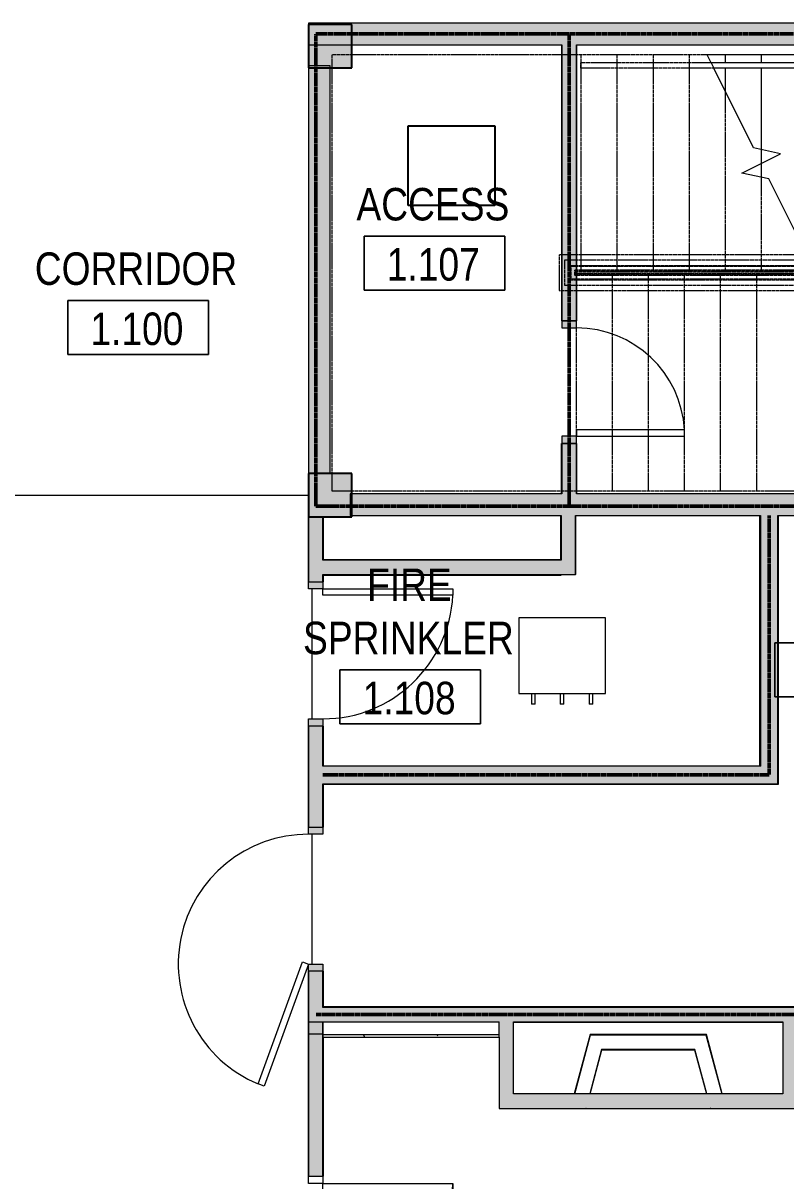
# Model space of a CAD drawing. Header units: inches. Extents: x -3640 to -1418, y -3630 to 137.
# Drawn here: x -3128.5 to -2917.1, y -1350.7 to -1029.8 of the extents above; entities that cross this region are included whole.
import ezdxf

# ---------------------------------------------------------------- set-up
doc = ezdxf.new("R2010")
doc.units = ezdxf.units.IN
doc.header["$MEASUREMENT"] = 0
doc.linetypes.add('1 HOUR', pattern=[0.3125, 0.1875, -0.0625, 0, -0.0625])
doc.linetypes.add('Overhead 1_16_', pattern=[0.101562, 0.0625, -0.039062])
for name, color, linetype, lineweight in [('A-AREA-IDEN', 2, 'Continuous', 9), ('A-DOOR', 31, 'Continuous', 13), ('A-DOOR-FRAM', 31, 'Continuous', 13), ('A-FLOR', 192, 'Continuous', 13), ('A-FLOR-HRAL', 11, 'Continuous', 13), ('A-FLOR-HRAL-MBND', 5, 'Continuous', 13), ('A-GENM', 13, 'Continuous', 9), ('A-WALL', 113, 'Continuous', 13), ('A-WALL-PATT', 111, 'Continuous', 13), ('I-WALL', 2, 'Continuous', 13), ('M-EQPM', 50, 'Continuous', 9), ('S-COLS', 52, 'Continuous', 13), ('S-STRS', 31, 'Continuous', 13), ('S-STRS-MBND', 31, 'Continuous', 13)]:
    doc.layers.add(name, color=color, linetype=linetype, lineweight=lineweight)
doc.styles.add('Arial Narrow', font='ARIALN.TTF', dxfattribs={"height": 9})

# ---------------------------------------------------------------- blocks, each defined once
blk = doc.blocks.new('15830016-STRUCT_MARTINEZ-MOORE_CENTRAL_v2018_rvt-1-DIMENSION PLAN - LEVEL 1 _567_ - 2__ - CAD')
at = {"layer": 'S-COLS', "lineweight": 5}
for points in [[(-3037.4, -1042.14), (-3037.4, -1030.14), (-3049.4, -1030.14), (-3049.4, -1042.14)], [(-3037.4, -1166.64), (-3037.4, -1154.64), (-3049.4, -1154.64), (-3049.4, -1166.64)]]:
    blk.add_hatch(color=50, dxfattribs=at).paths.add_polyline_path(points, flags=0)
at = {"layer": 'A-FLOR', "color": 253, "lineweight": 25}
for p, q in [((-3021.79, -1080.28), (-3021.79, -1058.28)), ((-3021.79, -1058.28), (-2997.79, -1058.28)), ((-2997.79, -1058.28), (-2997.79, -1080.28)), ((-2997.79, -1080.28), (-3021.79, -1080.28))]:
    blk.add_line(p, q, dxfattribs=at)
at = {"layer": 'S-COLS', "color": 253, "lineweight": 25}
for p, q in [((-3037.4, -1030.14), (-3049.4, -1030.14)), ((-3049.4, -1030.14), (-3049.4, -1042.14)), ((-3037.4, -1042.14), (-3037.4, -1030.14)), ((-3049.4, -1042.14), (-3037.4, -1042.14)), ((-3037.4, -1154.64), (-3049.4, -1154.64)), ((-3049.4, -1154.64), (-3049.4, -1166.64)), ((-3037.4, -1166.64), (-3037.4, -1154.64)), ((-3049.4, -1166.64), (-3037.4, -1166.64))]:
    blk.add_line(p, q, dxfattribs=at)
blk = doc.blocks.new('FCU_Concealed_Cooling - BSALS - FCU_Concealed_Cooling - BSALS-2573591-DIMENSION PLAN - LEVEL 1 _567_ - 2__ - CAD')
at = {"layer": 'M-EQPM', "color": 250}
for p, q in [((24, 21), (0, 21)), ((0, 21), (0, 0)), ((24, 0), (24, 21)), ((0, 0), (24, 0)), ((3.5, 0), (3.5, -3)), ((4, -3), (3.5, -3)), ((4.5, -3), (4, -3)), ((4.5, -3), (4.5, 0)), ((11.5, 0), (11.5, -3)), ((12, -3), (11.5, -3)), ((12.5, -3), (12, -3)), ((12.5, -3), (12.5, 0)), ((19.5, 0), (19.5, -3)), ((20, -3), (19.5, -3)), ((20.5, -3), (20, -3)), ((20.5, -3), (20.5, 0))]:
    blk.add_line(p, q, dxfattribs=at)
blk = doc.blocks.new('15830016-MECH_BSALS_CENTRAL_v2018_rvt-1-DIMENSION PLAN - LEVEL 1 _567_ - 2__ - CAD')
at = {"color": 250, "lineweight": 9}
blk.add_blockref('FCU_Concealed_Cooling - BSALS - FCU_Concealed_Cooling - BSALS-2573591-DIMENSION PLAN - LEVEL 1 _567_ - 2__ - CAD', (-2991.12, -1215.61), dxfattribs=at)
blk = doc.blocks.new('Basic Wall _ Generic - 4_ - ___-3572119-DIMENSION PLAN - LEVEL 1 _567_ - 2__ - CAD')
at = {"layer": 'A-WALL', "lineweight": 20}
for p, q in [((-2979.27, -1035.77), (-2979.27, -1112.27)), ((-2979.15, -1112.27), (-2979.27, -1112.27)), ((-2979.27, -1146.27), (-2979.15, -1146.27)), ((-2979.27, -1160.27), (-2979.27, -1146.27))]:
    blk.add_line(p, q, dxfattribs=at)
blk = doc.blocks.new('Basic Wall _ Generic - 4_ - ___-3571710-DIMENSION PLAN - LEVEL 1 _567_ - 2__ - CAD')
at = {"layer": 'A-WALL', "lineweight": 20}
for p, q in [((-2975.02, -1112.27), (-2975.02, -1035.77)), ((-2975.02, -1112.27), (-2975.15, -1112.27)), ((-2975.15, -1146.27), (-2975.02, -1146.27)), ((-2975.02, -1160.27), (-2975.02, -1146.27))]:
    blk.add_line(p, q, dxfattribs=at)
blk = doc.blocks.new('Basic Wall _ Generic - 4_ - ___-3572120-DIMENSION PLAN - LEVEL 1 _567_ - 2__ - CAD')
at = {"layer": 'A-WALL', "lineweight": 20}
blk.add_line((-2979.52, -1166.27), (-2979.52, -1178.64), dxfattribs=at)
blk = doc.blocks.new('Basic Wall _ Generic - 4_ - ___-3571712-DIMENSION PLAN - LEVEL 1 _567_ - 2__ - CAD')
at = {"layer": 'A-WALL', "lineweight": 20}
for q in [(-2975.27, -1166.27), (-2975.4, -1182.64)]:
    blk.add_line((-2975.27, -1182.64), q, dxfattribs=at)
blk = doc.blocks.new('Basic Wall _ Generic - 4_ - ___-3572121-DIMENSION PLAN - LEVEL 1 _567_ - 2__ - CAD')
at = {"layer": 'A-WALL', "lineweight": 20}
for p, q in [((-3049.52, -1166.64), (-3049.4, -1166.64)), ((-3049.52, -1166.64), (-3049.52, -1184.64)), ((-3049.4, -1184.64), (-3049.52, -1184.64)), ((-3049.52, -1224.64), (-3049.4, -1224.64)), ((-3049.52, -1224.64), (-3049.52, -1252.64)), ((-3049.4, -1252.64), (-3049.52, -1252.64)), ((-3049.52, -1292.64), (-3049.4, -1292.64)), ((-3049.52, -1292.64), (-3049.52, -1310.02)), ((-3049.4, -1310.02), (-3049.52, -1310.02))]:
    blk.add_line(p, q, dxfattribs=at)
blk = doc.blocks.new('Basic Wall _ Generic - 4_ - ___-3571714-DIMENSION PLAN - LEVEL 1 _567_ - 2__ - CAD')
at = {"layer": 'A-WALL', "lineweight": 20}
for p, q in [((-3045.27, -1178.64), (-3045.27, -1166.64)), ((-3045.27, -1184.64), (-3045.27, -1182.64)), ((-3045.27, -1184.64), (-3045.4, -1184.64)), ((-3045.4, -1224.64), (-3045.27, -1224.64)), ((-3045.27, -1235.77), (-3045.27, -1224.64)), ((-3045.27, -1252.64), (-3045.27, -1240.64)), ((-3045.27, -1252.64), (-3045.4, -1252.64)), ((-3045.4, -1292.64), (-3045.27, -1292.64)), ((-3045.27, -1302.64), (-3045.27, -1292.64))]:
    blk.add_line(p, q, dxfattribs=at)
blk = doc.blocks.new('Basic Wall _ Generic - 4_ - ___-3572122-DIMENSION PLAN - LEVEL 1 _567_ - 2__ - CAD')
at = {"layer": 'A-WALL', "lineweight": 20}
for p in [(-3045.4, -1182.77), (-2979.4, -1182.64)]:
    blk.add_line(p, (-2979.4, -1182.77), dxfattribs=at)
blk = doc.blocks.new('Basic Wall _ Generic - 4_ - ___-3571716-DIMENSION PLAN - LEVEL 1 _567_ - 2__ - CAD')
at = {"layer": 'A-WALL', "lineweight": 20}
blk.add_line((-2979.4, -1178.52), (-3045.4, -1178.52), dxfattribs=at)
blk = doc.blocks.new('Basic Wall _ Generic - 4_ - ___-3572123-DIMENSION PLAN - LEVEL 1 _567_ - 2__ - CAD')
at = {"layer": 'A-WALL', "lineweight": 20}
for p, q in [((-2992.54, -1306.77), (-2917.9, -1306.77)), ((-2865.71, -1306.77), (-2865.4, -1306.77))]:
    blk.add_line(p, q, dxfattribs=at)
blk = doc.blocks.new('Basic Wall _ Generic - 4_ - ___-3571718-DIMENSION PLAN - LEVEL 1 _567_ - 2__ - CAD')
at = {"layer": 'A-WALL', "lineweight": 20}
blk.add_line((-2865.4, -1302.52), (-3045.4, -1302.52), dxfattribs=at)
blk = doc.blocks.new('Railing - Railing-473252-DIMENSION PLAN - LEVEL 1 _567_ - 2__ - CAD')
at = {"layer": 'A-FLOR-HRAL', "lineweight": 9}
for p, q in [((-2908.9, -1099.64), (-2905.15, -1099.64)), ((-2908.9, -1099.64), (-2905.15, -1099.64)), ((-2905.15, -1099.64), (-2905.15, -1100.64)), ((-2905.15, -1099.64), (-2905.15, -1100.64))]:
    blk.add_line(p, q, dxfattribs=at)
at = {"layer": 'A-FLOR-HRAL-MBND', "linetype": 'Overhead 1_16_', "lineweight": 9}
for p, q in [((-2976.65, -1097.27), (-2976.65, -1100.64)), ((-2973.9, -1097.27), (-2976.65, -1097.27)), ((-2976.65, -1097.27), (-2976.65, -1100.64)), ((-2973.9, -1097.27), (-2976.65, -1097.27)), ((-2976.65, -1097.27), (-2976.65, -1100.64)), ((-2973.9, -1097.27), (-2976.65, -1097.27)), ((-2976.65, -1097.27), (-2976.65, -1100.64)), ((-2973.9, -1097.27), (-2976.65, -1097.27)), ((-2976.65, -1097.27), (-2976.65, -1100.64)), ((-2973.9, -1097.27), (-2976.65, -1097.27)), ((-2976.65, -1097.27), (-2976.65, -1100.64)), ((-2973.9, -1097.27), (-2976.65, -1097.27)), ((-2976.65, -1097.27), (-2976.65, -1100.64)), ((-2973.9, -1097.27), (-2976.65, -1097.27)), ((-2909.64, -1097.27), (-2973.9, -1097.27)), ((-2909.64, -1097.27), (-2973.9, -1097.27)), ((-2909.64, -1097.27), (-2973.9, -1097.27)), ((-2909.64, -1097.27), (-2973.9, -1097.27)), ((-2909.64, -1097.27), (-2973.9, -1097.27)), ((-2909.64, -1097.27), (-2973.9, -1097.27)), ((-2909.64, -1097.27), (-2973.9, -1097.27)), ((-2976.65, -1100.64), (-2905.15, -1100.64)), ((-2976.65, -1100.64), (-2905.15, -1100.64)), ((-2976.65, -1100.64), (-2905.15, -1100.64)), ((-2976.65, -1100.64), (-2905.15, -1100.64)), ((-2976.65, -1100.64), (-2905.15, -1100.64)), ((-2976.65, -1100.64), (-2905.15, -1100.64)), ((-2976.65, -1100.64), (-2905.15, -1100.64)), ((-2975.65, -1098.27), (-2975.65, -1099.64)), ((-2973.9, -1098.27), (-2975.65, -1098.27)), ((-2975.65, -1098.27), (-2975.65, -1099.64)), ((-2973.9, -1098.27), (-2975.65, -1098.27)), ((-2975.65, -1098.27), (-2975.65, -1099.64)), ((-2973.9, -1098.27), (-2975.65, -1098.27)), ((-2975.65, -1098.27), (-2975.65, -1099.64)), ((-2973.9, -1098.27), (-2975.65, -1098.27)), ((-2975.65, -1098.27), (-2975.65, -1099.64)), ((-2973.9, -1098.27), (-2975.65, -1098.27)), ((-2975.65, -1098.27), (-2975.65, -1099.64)), ((-2973.9, -1098.27), (-2975.65, -1098.27)), ((-2975.65, -1098.27), (-2975.65, -1099.64)), ((-2973.9, -1098.27), (-2975.65, -1098.27)), ((-2975.65, -1099.64), (-2908.9, -1099.64)), ((-2975.65, -1099.64), (-2908.9, -1099.64)), ((-2975.65, -1099.64), (-2905.15, -1099.64)), ((-2975.65, -1099.64), (-2905.15, -1099.64)), ((-2975.65, -1099.64), (-2905.15, -1099.64)), ((-2975.65, -1099.64), (-2905.15, -1099.64)), ((-2975.65, -1099.64), (-2905.15, -1099.64)), ((-2909.14, -1098.27), (-2973.9, -1098.27)), ((-2909.14, -1098.27), (-2973.9, -1098.27)), ((-2909.14, -1098.27), (-2973.9, -1098.27)), ((-2909.14, -1098.27), (-2973.9, -1098.27)), ((-2909.14, -1098.27), (-2973.9, -1098.27)), ((-2909.14, -1098.27), (-2973.9, -1098.27)), ((-2909.14, -1098.27), (-2973.9, -1098.27)), ((-2905.15, -1099.64), (-2905.15, -1100.64)), ((-2905.15, -1099.64), (-2905.15, -1100.64)), ((-2905.15, -1099.64), (-2905.15, -1100.64)), ((-2905.15, -1099.64), (-2905.15, -1100.64)), ((-2905.15, -1099.64), (-2905.15, -1100.64))]:
    blk.add_line(p, q, dxfattribs=at)
blk = doc.blocks.new('Top Rail Type - Top Rail_Internal_-473260-DIMENSION PLAN - LEVEL 1 _567_ - 2__ - CAD')
at = {"layer": 'A-FLOR-HRAL', "linetype": 'Overhead 1_16_', "lineweight": 9}
for p, q in [((-2976.9, -1097.02), (-2976.9, -1100.89)), ((-2973.9, -1097.02), (-2976.9, -1097.02)), ((-2909.77, -1097.02), (-2973.9, -1097.02)), ((-2976.9, -1100.89), (-2905.15, -1100.89)), ((-2975.4, -1098.52), (-2975.4, -1099.39)), ((-2973.9, -1098.52), (-2975.4, -1098.52)), ((-2975.4, -1099.39), (-2905.15, -1099.39)), ((-2909.02, -1098.52), (-2973.9, -1098.52)), ((-2905.15, -1099.39), (-2905.15, -1100.89))]:
    blk.add_line(p, q, dxfattribs=at)
at = {"layer": 'A-FLOR-HRAL', "lineweight": 9}
for p, q in [((-2909.77, -1097.02), (-2909.02, -1098.52)), ((-2863.9, -1097.02), (-2909.77, -1097.02)), ((-2863.9, -1098.52), (-2863.9, -1097.02)), ((-2863.9, -1098.52), (-2909.02, -1098.52))]:
    blk.add_line(p, q, dxfattribs=at)
blk = doc.blocks.new('Handrail Type - Handrail_Internal_-V1-DIMENSION PLAN - LEVEL 1 _567_ - 2__ - CAD')
at = {"layer": 'A-FLOR-HRAL', "linetype": 'Overhead 1_16_', "lineweight": 9}
for p, q in [((-2979.9, -1094.02), (-2979.9, -1103.89)), ((-2973.9, -1094.02), (-2979.9, -1094.02)), ((-2911.26, -1094.02), (-2973.9, -1094.02)), ((-2978.4, -1095.52), (-2978.4, -1102.39)), ((-2973.9, -1095.52), (-2978.4, -1095.52)), ((-2910.51, -1095.52), (-2973.9, -1095.52)), ((-2979.9, -1103.89), (-2905.15, -1103.89)), ((-2978.4, -1102.39), (-2905.15, -1102.39)), ((-2905.15, -1102.39), (-2905.15, -1103.89))]:
    blk.add_line(p, q, dxfattribs=at)
at = {"layer": 'A-FLOR-HRAL', "lineweight": 9}
for p, q in [((-2911.26, -1094.02), (-2910.51, -1095.52)), ((-2863.9, -1094.02), (-2911.26, -1094.02)), ((-2863.9, -1095.52), (-2863.9, -1094.02)), ((-2863.9, -1095.52), (-2910.51, -1095.52))]:
    blk.add_line(p, q, dxfattribs=at)
blk = doc.blocks.new('Basic Wall _ B3-4 7_8_-BSALS - ___-3567855-DIMENSION PLAN - LEVEL 1 _567_ - 2__ - CAD')
at = {"layer": 'I-WALL', "lineweight": 20}
for p, q in [((-2924.27, -1235.64), (-2924.27, -1166.27)), ((-2924.15, -1235.77), (-2924.27, -1235.64))]:
    blk.add_line(p, q, dxfattribs=at)
blk = doc.blocks.new('Basic Wall _ B3-4 7_8_-BSALS - ___-3567854-DIMENSION PLAN - LEVEL 1 _567_ - 2__ - CAD')
at = {"layer": 'I-WALL', "lineweight": 20}
for q in [(-2919.15, -1166.27), (-2919.27, -1240.64)]:
    blk.add_line((-2919.15, -1240.77), q, dxfattribs=at)
blk = doc.blocks.new('Basic Wall _ B3-4 7_8_-BSALS - ___-3567857-DIMENSION PLAN - LEVEL 1 _567_ - 2__ - CAD')
at = {"layer": 'I-WALL', "lineweight": 20}
for p, q in [((-3045.27, -1235.64), (-2924.27, -1235.64)), ((-2924.27, -1235.64), (-2924.15, -1235.77))]:
    blk.add_line(p, q, dxfattribs=at)
blk = doc.blocks.new('Basic Wall _ B3-4 7_8_-BSALS - ___-3567856-DIMENSION PLAN - LEVEL 1 _567_ - 2__ - CAD')
at = {"layer": 'I-WALL', "lineweight": 20}
for p in [(-3045.27, -1240.77), (-2919.27, -1240.64)]:
    blk.add_line(p, (-2919.15, -1240.77), dxfattribs=at)
blk = doc.blocks.new('Door-A1_1-BSALS1 - A1_1-36x84-BSALS-1860638-DIMENSION PLAN - LEVEL 1 _567_ - 2__ - CAD')
at = {"layer": 'A-DOOR-FRAM', "lineweight": 20}
h = blk.add_hatch(color=10, dxfattribs=at)
h.paths.add_polyline_path([(-20, -2), (-18, -2), (-18, 2), (-20, 2)], flags=0)
h.paths.add_polyline_path([(18, -2), (20, -2), (20, 2), (18, 2)], flags=0)
at = {"layer": 'A-DOOR', "lineweight": 20}
for p, q in [((16.25, -2), (18, -2)), ((16.25, -38), (16.25, -2)), ((18, -2), (18, -38)), ((18, -38), (16.25, -38))]:
    blk.add_line(p, q, dxfattribs=at)
at = {"layer": 'A-DOOR', "lineweight": 9}
blk.add_arc((18, -2.04), 36, 179.932, 267.214, dxfattribs=at)
at = {"layer": 'A-DOOR-FRAM', "lineweight": 20}
for p, q in [((-20, -2), (-20, 2)), ((-20, 2), (-18, 2)), ((-18, 2), (-18, -2)), ((18, -2), (18, 2)), ((18, 2), (20, 2)), ((20, 2), (20, -2)), ((-18, -2), (-20, -2)), ((20, -2), (18, -2))]:
    blk.add_line(p, q, dxfattribs=at)
blk = doc.blocks.new('Door-A1_1-BSALS1 - A1_1-36x84-BSALS-1860639-DIMENSION PLAN - LEVEL 1 _567_ - 2__ - CAD')
at = {"layer": 'A-DOOR-FRAM', "lineweight": 20}
h = blk.add_hatch(color=10, dxfattribs=at)
h.paths.add_polyline_path([(20, -2), (20, 2), (18, 2), (18, -2)], flags=0)
h.paths.add_polyline_path([(-18, 2), (-20, 2), (-20, -2), (-18, -2)], flags=0)
at = {"layer": 'A-DOOR', "lineweight": 20}
for p, q in [((17.4, -3.64), (18, -2)), ((18, -2), (51.83, -14.31)), ((51.23, -15.96), (17.4, -3.64)), ((51.83, -14.31), (51.23, -15.96))]:
    blk.add_line(p, q, dxfattribs=at)
at = {"layer": 'A-DOOR', "lineweight": 9}
blk.add_arc((18, -2.11), 36, 179.8238, 337.3795, dxfattribs=at)
at = {"layer": 'A-DOOR-FRAM', "lineweight": 20}
for p, q in [((-20, -2), (-20, 2)), ((-20, 2), (-18, 2)), ((-18, 2), (-18, -2)), ((18, -2), (18, 2)), ((18, 2), (20, 2)), ((20, 2), (20, -2)), ((-18, -2), (-20, -2)), ((20, -2), (18, -2))]:
    blk.add_line(p, q, dxfattribs=at)
blk = doc.blocks.new('Basic Wall _ A3-4 1_4_-BSALS - ___-3569796-DIMENSION PLAN - LEVEL 1 _567_ - 2__ - CAD')
at = {"layer": 'I-WALL', "lineweight": 20}
blk.add_line((-2996.54, -1311.02), (-3045.27, -1311.02), dxfattribs=at)
blk = doc.blocks.new('Basic Wall _ Generic - 4_ - ___-3572207-DIMENSION PLAN - LEVEL 1 _567_ - 2__ - CAD')
at = {"layer": 'A-WALL', "lineweight": 20}
for p, q in [((-3049.52, -1306.64), (-3049.4, -1306.64)), ((-3049.52, -1306.64), (-3049.52, -1349.49)), ((-3049.4, -1349.49), (-3049.52, -1349.49))]:
    blk.add_line(p, q, dxfattribs=at)
blk = doc.blocks.new('Basic Wall _ Generic - 4_ - ___-3571886-DIMENSION PLAN - LEVEL 1 _567_ - 2__ - CAD')
at = {"layer": 'A-WALL', "lineweight": 20}
for q in [(-3045.27, -1310.89), (-3045.4, -1349.49)]:
    blk.add_line((-3045.27, -1349.49), q, dxfattribs=at)
blk = doc.blocks.new('Basic Wall _ Generic - 4_ - ___-3572235-DIMENSION PLAN - LEVEL 1 _567_ - 2__ - CAD')
at = {"layer": 'A-WALL', "lineweight": 20}
for q in [(-2939.12, -1310.16), (-2934.84, -1326.64)]:
    blk.add_line((-2934.72, -1326.61), q, dxfattribs=at)
blk = doc.blocks.new('Basic Wall _ Generic - 4_ - ___-3571942-DIMENSION PLAN - LEVEL 1 _567_ - 2__ - CAD')
at = {"layer": 'A-WALL', "lineweight": 20}
for p, q in [((-2942.38, -1314.41), (-2939.11, -1326.64)), ((-2937.91, -1330.64), (-2938.03, -1330.67))]:
    blk.add_line(p, q, dxfattribs=at)
blk = doc.blocks.new('Basic Wall _ Generic - 4_ - ___-3572236-DIMENSION PLAN - LEVEL 1 _567_ - 2__ - CAD')
at = {"layer": 'A-WALL', "lineweight": 20}
blk.add_line((-2939.12, -1310.16), (-2971.32, -1310.16), dxfattribs=at)
blk = doc.blocks.new('Basic Wall _ Generic - 4_ - ___-3571944-DIMENSION PLAN - LEVEL 1 _567_ - 2__ - CAD')
at = {"layer": 'A-WALL', "lineweight": 20}
blk.add_line((-2968.05, -1314.41), (-2942.38, -1314.41), dxfattribs=at)
blk = doc.blocks.new('Basic Wall _ Generic - 4_ - ___-3572237-DIMENSION PLAN - LEVEL 1 _567_ - 2__ - CAD')
at = {"layer": 'A-WALL', "lineweight": 20}
for p in [(-2971.32, -1310.16), (-2975.6, -1326.64)]:
    blk.add_line(p, (-2975.72, -1326.61), dxfattribs=at)
blk = doc.blocks.new('Basic Wall _ Generic - 4_ - ___-3571946-DIMENSION PLAN - LEVEL 1 _567_ - 2__ - CAD')
at = {"layer": 'A-WALL', "lineweight": 20}
for p, q in [((-2971.33, -1326.64), (-2968.05, -1314.41)), ((-2972.41, -1330.67), (-2972.53, -1330.64))]:
    blk.add_line(p, q, dxfattribs=at)
blk = doc.blocks.new('Door-A1_4-BSALS - A1_4-36x84-BSALS-3442763-DIMENSION PLAN - LEVEL 1 _567_ - 2__ - CAD')
at = {"layer": 'A-DOOR', "lineweight": 20}
for p, q in [((16.25, -2), (18, -2)), ((16.25, -38), (16.25, -2)), ((18, -2), (18, -38)), ((18, -38), (16.25, -38))]:
    blk.add_line(p, q, dxfattribs=at)
at = {"layer": 'A-DOOR', "lineweight": 9}
blk.add_arc((18, -2), 36, 180, 270, dxfattribs=at)
at = {"layer": 'A-DOOR-FRAM', "lineweight": 20}
for p, q in [((-20, -2), (-20, 2)), ((-20, 2), (-18, 2)), ((-18, 2), (-18, -2)), ((18, -2), (18, 2)), ((18, 2), (20, 2)), ((20, 2), (20, -2)), ((-18, -2), (-20, -2)), ((20, -2), (18, -2))]:
    blk.add_line(p, q, dxfattribs=at)
blk = doc.blocks.new('Fire Rating - BSALS _Combined_1 - 1-Hour Fire-3467469-DIMENSION PLAN - LEVEL 1 _567_ - 2__ - CAD')
at = {"layer": 'A-GENM', "linetype": '1 HOUR', "lineweight": 50}
blk.add_line((0, 0), (244.5625, 0), dxfattribs=at)
blk = doc.blocks.new('Fire Rating - BSALS _Combined_1 - 1-Hour Fire-3467744-DIMENSION PLAN - LEVEL 1 _567_ - 2__ - CAD')
at = {"layer": 'A-GENM', "linetype": '1 HOUR', "lineweight": 50}
blk.add_line((0, 0), (199, 0), dxfattribs=at)
blk = doc.blocks.new('Fire Rating - BSALS _Combined_1 - 1-Hour Fire-3467892-DIMENSION PLAN - LEVEL 1 _567_ - 2__ - CAD')
at = {"layer": 'A-GENM', "linetype": '1 HOUR', "lineweight": 50}
blk.add_line((0, 0), (130.9375, 0), dxfattribs=at)
blk = doc.blocks.new('Fire Rating - BSALS _Combined_1 - 1-Hour Fire-3468615-DIMENSION PLAN - LEVEL 1 _567_ - 2__ - CAD')
at = {"layer": 'A-GENM', "linetype": '1 HOUR', "lineweight": 50}
blk.add_line((0, 0), (71.9375, 0), dxfattribs=at)
blk = doc.blocks.new('Fire Rating - BSALS _Combined_1 - 1-Hour Fire-3468658-DIMENSION PLAN - LEVEL 1 _567_ - 2__ - CAD')
at = {"layer": 'A-GENM', "linetype": '1 HOUR', "lineweight": 50}
blk.add_line((0, 0), (123.6875, 0), dxfattribs=at)
blk = doc.blocks.new('Fire Rating - BSALS _Combined_1 - 1-Hour Fire-3468786-DIMENSION PLAN - LEVEL 1 _567_ - 2__ - CAD')
at = {"layer": 'A-GENM', "linetype": '1 HOUR', "lineweight": 50}
blk.add_line((0, 0), (137.93, 0), dxfattribs=at)
blk = doc.blocks.new('Handrail Type - Handrail_Internal_-V101-DIMENSION PLAN - LEVEL 1 _567_ - 2__ - CAD')
at = {"layer": 'A-FLOR-HRAL', "linetype": 'Overhead 1_16_', "lineweight": 9}
for p, q in [((-2973.9, -1042.27), (-2973.9, -1040.77)), ((-2937.78, -1040.77), (-2973.9, -1040.77)), ((-2937.03, -1042.27), (-2973.9, -1042.27))]:
    blk.add_line(p, q, dxfattribs=at)
at = {"layer": 'A-FLOR-HRAL', "lineweight": 9}
for p, q in [((-2937.78, -1040.77), (-2937.03, -1042.27)), ((-2863.9, -1040.77), (-2937.78, -1040.77)), ((-2863.9, -1042.27), (-2937.03, -1042.27)), ((-2853.9, -1040.77), (-2863.9, -1040.77)), ((-2853.9, -1042.27), (-2863.9, -1042.27)), ((-2853.9, -1042.27), (-2853.9, -1040.77))]:
    blk.add_line(p, q, dxfattribs=at)
blk = doc.blocks.new('Door-A1_1-BSALS1 - A1_1-30x72-BSALS-3932468-DIMENSION PLAN - LEVEL 1 _567_ - 2__ - CAD')
at = {"layer": 'A-DOOR-FRAM', "lineweight": 20}
h = blk.add_hatch(color=10, dxfattribs=at)
h.paths.add_polyline_path([(17, -2), (17, 2), (15, 2), (15, -2)], flags=0)
h.paths.add_polyline_path([(-15, -2), (-15, 2), (-17, 2), (-17, -2)], flags=0)
at = {"layer": 'A-DOOR', "lineweight": 20}
for p, q in [((13.25, 32), (13.25, 2)), ((15, 32), (13.25, 32)), ((15, 2), (15, 32)), ((13.25, 2), (15, 2))]:
    blk.add_line(p, q, dxfattribs=at)
at = {"layer": 'A-DOOR', "lineweight": 9}
blk.add_arc((15, 2.05), 30, 93.3438, 180.0978, dxfattribs=at)
at = {"layer": 'A-DOOR-FRAM', "lineweight": 20}
for p, q in [((-15, 2), (-17, 2)), ((-17, 2), (-17, -2)), ((-15, -2), (-15, 2)), ((17, 2), (15, 2)), ((15, 2), (15, -2)), ((17, -2), (17, 2)), ((-17, -2), (-15, -2)), ((15, -2), (17, -2))]:
    blk.add_line(p, q, dxfattribs=at)
blk = doc.blocks.new('Room Tag- BSALS - Room Tag-28050-DIMENSION PLAN - LEVEL 1 _567_ - 2__ - CAD')
at = {"layer": 'A-AREA-IDEN'}
for p, q in [((-0.203125, -0.171875), (-0.203125, -0.015625)), ((-0.203125, -0.015625), (0.203125, -0.015625)), ((0.203125, -0.015625), (-0.203125, -0.015625)), ((-0.203125, -0.015625), (-0.203125, -0.171875)), ((0.203125, -0.015625), (0.203125, -0.171875)), ((0.203125, -0.171875), (0.203125, -0.015625)), ((0.203125, -0.171875), (-0.203125, -0.171875)), ((-0.203125, -0.171875), (0.203125, -0.171875))]:
    blk.add_line(p, q, dxfattribs=at)

msp = doc.modelspace()

# ---------------------------------------------------------------- block references
at = {"lineweight": 5}
msp.add_blockref('15830016-STRUCT_MARTINEZ-MOORE_CENTRAL_v2018_rvt-1-DIMENSION PLAN - LEVEL 1 _567_ - 2__ - CAD', (0, 0), dxfattribs=at)

# ---------------------------------------------------------------- next in the draw order: hatches: boundary and pattern name
at = {"layer": 'A-WALL-PATT', "lineweight": 20}
h = msp.add_hatch(color=10, dxfattribs=at)
h.paths.add_polyline_path([(-2782.4, -1035.77), (-2782.4, -1029.77), (-2800.4, -1029.77), (-2800.4, -1035.77), (-2788.4, -1035.77)], flags=0)
h.paths.add_polyline_path([(-3049.4, -1035.77), (-2846.4, -1035.77), (-2846.4, -1029.77), (-3049.4, -1029.77)], flags=0)
at = {"layer": 'A-WALL-PATT', "lineweight": 5}
h = msp.add_hatch(color=50, dxfattribs=at)
h.paths.add_polyline_path([(-2979.15, -1160.27), (-2975.15, -1160.27), (-2975.15, -1146.27), (-2979.15, -1146.27)], flags=0)
h.paths.add_polyline_path([(-2975.15, -1112.27), (-2975.15, -1035.77), (-2979.15, -1035.77), (-2979.15, -1112.27)], flags=0)
at = {"layer": 'A-WALL-PATT', "lineweight": 20}
for points in [[(-3043.4, -1154.64), (-3043.4, -1041.64), (-3049.4, -1041.64), (-3049.4, -1154.64)], [(-3037.83, -1166.27), (-2865.27, -1166.27), (-2865.27, -1160.27), (-3037.83, -1160.27)], [(-2996.54, -1330.64), (-2992.54, -1326.64), (-2992.54, -1306.64), (-2996.54, -1306.64), (-2996.54, -1310.89)], [(-2913.9, -1330.64), (-2913.9, -1306.64), (-2917.9, -1306.64), (-2917.9, -1326.64)], [(-2996.54, -1330.64), (-2913.9, -1330.64), (-2917.9, -1326.64), (-2992.54, -1326.64)]]:
    msp.add_hatch(color=10, dxfattribs=at).paths.add_polyline_path(points, flags=0)
at = {"layer": 'A-WALL-PATT', "lineweight": 5}
h = msp.add_hatch(color=50, dxfattribs=at)
h.paths.add_polyline_path([(-3049.4, -1310.02), (-3045.4, -1310.02), (-3045.4, -1292.64), (-3049.4, -1292.64), (-3049.4, -1306.64)], flags=0)
h.paths.add_polyline_path([(-3049.4, -1252.64), (-3045.4, -1252.64), (-3045.4, -1224.64), (-3049.4, -1224.64), (-3049.4, -1228.33)], flags=0)
h.paths.add_polyline_path([(-3045.4, -1184.64), (-3045.4, -1166.64), (-3049.4, -1166.64), (-3049.4, -1184.64)], flags=0)
for points in [[(-2975.4, -1182.64), (-2975.4, -1166.27), (-2979.4, -1166.27), (-2979.4, -1182.64)], [(-2919.27, -1240.64), (-2919.27, -1166.27), (-2924.15, -1166.27), (-2924.15, -1240.64)], [(-2979.4, -1182.64), (-2979.4, -1178.64), (-3045.4, -1178.64), (-3045.4, -1182.64), (-2987.5, -1182.64)], [(-2924.15, -1240.64), (-2924.15, -1235.77), (-3045.4, -1235.77), (-3045.4, -1240.64), (-2987.5, -1240.64)], [(-2865.27, -1306.64), (-2865.27, -1302.64), (-3045.4, -1302.64), (-3045.4, -1306.64), (-2865.71, -1306.64)]]:
    msp.add_hatch(color=50, dxfattribs=at).paths.add_polyline_path(points, flags=0)
h = msp.add_hatch(color=50, dxfattribs=at)
h.paths.add_polyline_path([(-3045.4, -1731.64), (-3045.4, -1707.49), (-3049.4, -1707.49), (-3049.4, -1731.64)], flags=0)
h.paths.add_polyline_path([(-3049.4, -1667.49), (-3045.4, -1667.49), (-3045.4, -1389.49), (-3049.4, -1389.49), (-3049.4, -1616.78)], flags=0)
h.paths.add_polyline_path([(-3045.4, -1349.49), (-3045.4, -1306.64), (-3049.4, -1306.64), (-3049.4, -1349.49)], flags=0)
at = {"layer": 'A-WALL-PATT', "lineweight": 9}
h = msp.add_hatch(dxfattribs=at)
h.set_pattern_fill('FP_1', color=256, style=0, pattern_type=2)
h.set_pattern_definition([(0, (0, 0), (30.72, 7.68), [1.267, -21.773, 1.267, -21.773, -122.88]), (0, (0, 0), (30.72, 7.68), [-46.08, 1.267, -44.813, 1.267, -21.773, -53.76]), (0, (0, 0), (30.72, 7.68), [-115.2, 1.267, -14.093, 1.267, -37.133]), (120, (11.52, 3.84), (-22.011075, 22.7643), [1.267, -21.773, 1.267, -21.773, -122.88]), (120, (11.52, 3.84), (-22.011075, 22.7643), [-46.08, 1.267, -44.813, 1.267, -21.773, -53.76]), (120, (11.52, 3.84), (-22.011075, 22.7643), [-115.2, 1.267, -14.093, 1.267, -37.133]), (240, (15.36, 19.2), (-8.708925, -30.4443), [1.267, -21.773, 1.267, -21.773, -122.88]), (240, (15.36, 19.2), (-8.708925, -30.4443), [-46.08, 1.267, -44.813, 1.267, -21.773, -53.76]), (240, (15.36, 19.2), (-8.708925, -30.4443), [-115.2, 1.267, -14.093, 1.267, -37.133])])
h.paths.add_polyline_path([(-2996.54, -1310.89), (-2996.54, -1310.27), (-3045.4, -1310.27), (-3045.4, -1310.89)], flags=0)

# ---------------------------------------------------------------- next in the draw order: linework, layer by layer
at = {"layer": 'A-FLOR', "lineweight": 20}
for p, q in [((-3049.4, -1160.7), (-3137.4, -1160.7)), ((-3048.4, -1222.64), (-3048.4, -1186.64)), ((-3048.4, -1290.64), (-3048.4, -1254.64))]:
    msp.add_line(p, q, dxfattribs=at)
at = {"layer": 'A-WALL', "lineweight": 20}
for p, q in [((-2979.15, -1035.77), (-2979.15, -1112.27)), ((-2975.15, -1112.27), (-2975.15, -1035.77)), ((-2979.15, -1112.27), (-2975.15, -1112.27)), ((-2979.15, -1146.27), (-2979.15, -1160.27)), ((-2975.15, -1146.27), (-2979.15, -1146.27)), ((-2975.15, -1160.27), (-2975.15, -1146.27)), ((-3049.4, -1166.64), (-3049.4, -1184.64)), ((-3045.4, -1166.64), (-3049.4, -1166.64)), ((-3045.4, -1178.64), (-3045.4, -1166.64)), ((-2979.4, -1166.27), (-2979.4, -1178.64)), ((-2975.4, -1182.64), (-2975.4, -1166.27)), ((-2979.4, -1178.64), (-3045.4, -1178.64)), ((-3045.4, -1184.64), (-3045.4, -1182.64)), ((-3045.4, -1182.64), (-2975.4, -1182.64)), ((-3049.4, -1184.64), (-3045.4, -1184.64)), ((-3049.4, -1224.64), (-3049.4, -1252.64)), ((-3045.4, -1224.64), (-3049.4, -1224.64)), ((-3045.4, -1235.77), (-3045.4, -1224.64)), ((-3045.4, -1252.64), (-3045.4, -1240.64)), ((-3049.4, -1252.64), (-3045.4, -1252.64)), ((-3045.4, -1292.64), (-3049.4, -1292.64)), ((-3049.4, -1292.64), (-3049.4, -1349.49)), ((-3045.4, -1302.64), (-3045.4, -1292.64)), ((-2865.27, -1302.64), (-3045.4, -1302.64)), ((-3049.4, -1306.64), (-2996.54, -1306.64)), ((-3045.4, -1349.49), (-3045.4, -1306.64)), ((-2992.54, -1306.64), (-2917.9, -1306.64)), ((-2992.54, -1326.64), (-2992.54, -1306.64)), ((-2917.9, -1306.64), (-2917.9, -1326.64)), ((-3049.4, -1310.02), (-3045.4, -1310.02)), ((-2996.54, -1310.89), (-2996.54, -1330.64)), ((-2975.6, -1326.64), (-2971.22, -1310.29)), ((-2971.22, -1310.29), (-2939.22, -1310.29)), ((-2939.22, -1310.29), (-2934.84, -1326.64)), ((-2968.15, -1314.29), (-2971.46, -1326.64)), ((-2942.29, -1314.29), (-2968.15, -1314.29)), ((-2938.98, -1326.64), (-2942.29, -1314.29)), ((-2917.9, -1326.64), (-2992.54, -1326.64)), ((-2996.54, -1330.64), (-2913.9, -1330.64)), ((-3049.4, -1349.49), (-3045.4, -1349.49))]:
    msp.add_line(p, q, dxfattribs=at)
at = {"layer": 'A-WALL'}
for p, q in [((-2996.54, -1310.89), (-2996.54, -1306.64)), ((-2996.54, -1310.27), (-3045.4, -1310.27))]:
    msp.add_line(p, q, dxfattribs=at)
at = {"layer": 'I-WALL', "lineweight": 20}
for p, q in [((-2846.4, -1029.77), (-3049.4, -1029.77)), ((-3049.4, -1029.77), (-3049.4, -1035.77)), ((-3049.4, -1035.77), (-2979.15, -1035.77)), ((-2975.15, -1035.77), (-2846.4, -1035.77)), ((-3049.4, -1041.64), (-3049.4, -1154.64)), ((-3043.4, -1041.64), (-3049.4, -1041.64)), ((-3043.4, -1154.64), (-3043.4, -1041.64)), ((-3049.4, -1154.64), (-3043.4, -1154.64)), ((-2979.15, -1160.27), (-3037.83, -1160.27)), ((-3037.83, -1160.27), (-3037.83, -1166.27)), ((-2865.27, -1160.27), (-2975.15, -1160.27)), ((-3037.83, -1166.27), (-2979.4, -1166.27)), ((-2975.4, -1166.27), (-2924.15, -1166.27)), ((-2924.15, -1166.27), (-2924.15, -1235.77)), ((-2919.27, -1166.27), (-2865.27, -1166.27)), ((-2919.27, -1240.64), (-2919.27, -1166.27)), ((-2924.15, -1235.77), (-3045.4, -1235.77)), ((-3045.4, -1240.64), (-2919.27, -1240.64)), ((-3045.4, -1306.64), (-3045.4, -1310.89)), ((-3045.4, -1310.89), (-2996.54, -1310.89))]:
    msp.add_line(p, q, dxfattribs=at)
at = {"layer": 'S-STRS', "lineweight": 9}
for p, q in [((-2937.78, -1040.77), (-2938.9, -1038.52)), ((-2863.9, -1038.52), (-2938.9, -1038.52)), ((-2933.9, -1038.52), (-2933.9, -1040.77)), ((-2923.9, -1038.52), (-2923.9, -1040.77)), ((-2926.03, -1064.34), (-2937.03, -1042.27)), ((-2933.9, -1042.27), (-2933.9, -1048.56)), ((-2923.9, -1042.27), (-2923.9, -1064.81)), ((-2918.52, -1065.97), (-2926.03, -1064.34)), ((-2929.27, -1071.32), (-2918.52, -1065.97)), ((-2923.9, -1068.64), (-2923.9, -1072.48)), ((-2921.76, -1072.94), (-2929.27, -1071.32)), ((-2911.26, -1094.02), (-2921.76, -1072.94))]:
    msp.add_line(p, q, dxfattribs=at)
at = {"layer": 'S-STRS-MBND', "linetype": 'Overhead 1_16_', "lineweight": 9}
for p, q in [((-3042.9, -1038.52), (-3042.9, -1159.39)), ((-2973.9, -1038.52), (-3042.9, -1038.52)), ((-2973.9, -1038.52), (-2973.9, -1098.77)), ((-2938.9, -1038.52), (-2973.9, -1038.52)), ((-2963.9, -1038.52), (-2963.9, -1098.77)), ((-2953.9, -1038.52), (-2953.9, -1098.77)), ((-2943.9, -1038.52), (-2943.9, -1098.77)), ((-2933.9, -1048.56), (-2933.9, -1098.77)), ((-2923.9, -1064.81), (-2923.9, -1068.64)), ((-2923.9, -1072.48), (-2923.9, -1098.77)), ((-2975.15, -1098.77), (-2975.15, -1099.14)), ((-2973.9, -1098.77), (-2975.15, -1098.77)), ((-2975.15, -1159.39), (-2975.15, -1099.14)), ((-2975.15, -1099.14), (-2905.15, -1099.14)), ((-2908.9, -1098.77), (-2973.9, -1098.77)), ((-2965.15, -1159.39), (-2965.15, -1099.14)), ((-2955.15, -1159.39), (-2955.15, -1099.14)), ((-2945.15, -1159.39), (-2945.15, -1099.14)), ((-2935.15, -1159.39), (-2935.15, -1099.14)), ((-2925.15, -1159.39), (-2925.15, -1099.14)), ((-3042.9, -1159.39), (-2975.15, -1159.39)), ((-2975.15, -1159.39), (-2905.15, -1159.39))]:
    msp.add_line(p, q, dxfattribs=at)

# ---------------------------------------------------------------- next in the draw order: block references
at = {"lineweight": 5}
msp.add_blockref('15830016-MECH_BSALS_CENTRAL_v2018_rvt-1-DIMENSION PLAN - LEVEL 1 _567_ - 2__ - CAD', (0, 0), dxfattribs=at)
at = {"layer": 'A-AREA-IDEN', "xscale": 95.99999999999994, "yscale": 95.99999999999994, "zscale": 95.99999999999994}
for p in [(-3014.51, -1087.28), (-3096.67, -1105.14), (-2900.65, -1200.05), (-3021.2, -1207.52)]:
    msp.add_blockref('Room Tag- BSALS - Room Tag-28050-DIMENSION PLAN - LEVEL 1 _567_ - 2__ - CAD', p, dxfattribs=at)
at = {"layer": 'A-DOOR', "lineweight": 20}
for name, p, rotation in [('Door-A1_1-BSALS1 - A1_1-30x72-BSALS-3932468-DIMENSION PLAN - LEVEL 1 _567_ - 2__ - CAD', (-2977.15, -1129.27), 269.9999999999999), ('Door-A1_1-BSALS1 - A1_1-36x84-BSALS-1860638-DIMENSION PLAN - LEVEL 1 _567_ - 2__ - CAD', (-3047.4, -1204.64), 89.99999999999991), ('Door-A1_1-BSALS1 - A1_1-36x84-BSALS-1860639-DIMENSION PLAN - LEVEL 1 _567_ - 2__ - CAD', (-3047.4, -1272.64), 269.9999999999999), ('Door-A1_4-BSALS - A1_4-36x84-BSALS-3442763-DIMENSION PLAN - LEVEL 1 _567_ - 2__ - CAD', (-3047.4, -1369.49), 89.99999999999991)]:
    msp.add_blockref(name, p, dxfattribs=dict(at, rotation=rotation))
at = {"layer": 'A-FLOR-HRAL', "lineweight": 9}
for name in ['Handrail Type - Handrail_Internal_-V101-DIMENSION PLAN - LEVEL 1 _567_ - 2__ - CAD', 'Handrail Type - Handrail_Internal_-V1-DIMENSION PLAN - LEVEL 1 _567_ - 2__ - CAD', 'Top Rail Type - Top Rail_Internal_-473260-DIMENSION PLAN - LEVEL 1 _567_ - 2__ - CAD', 'Railing - Railing-473252-DIMENSION PLAN - LEVEL 1 _567_ - 2__ - CAD']:
    msp.add_blockref(name, (0, 0), dxfattribs=at)
at = {"layer": 'A-GENM'}
msp.add_blockref('Fire Rating - BSALS _Combined_1 - 1-Hour Fire-3467469-DIMENSION PLAN - LEVEL 1 _567_ - 2__ - CAD', (-3047.4, -1032.77), dxfattribs=at)
for name, p, rotation in [('Fire Rating - BSALS _Combined_1 - 1-Hour Fire-3467892-DIMENSION PLAN - LEVEL 1 _567_ - 2__ - CAD', (-3047.4, -1163.7), 90), ('Fire Rating - BSALS _Combined_1 - 1-Hour Fire-3467892-DIMENSION PLAN - LEVEL 1 _567_ - 2__ - CAD', (-2977.15, -1032.77), 269.9999999999998), ('Fire Rating - BSALS _Combined_1 - 1-Hour Fire-3467744-DIMENSION PLAN - LEVEL 1 _567_ - 2__ - CAD', (-2848.4, -1163.7), 180), ('Fire Rating - BSALS _Combined_1 - 1-Hour Fire-3468615-DIMENSION PLAN - LEVEL 1 _567_ - 2__ - CAD', (-2921.71, -1166.27), 270), ('Fire Rating - BSALS _Combined_1 - 1-Hour Fire-3468658-DIMENSION PLAN - LEVEL 1 _567_ - 2__ - CAD', (-2921.71, -1238.2), 180), ('Fire Rating - BSALS _Combined_1 - 1-Hour Fire-3468786-DIMENSION PLAN - LEVEL 1 _567_ - 2__ - CAD', (-2909.47, -1304.64), 180)]:
    msp.add_blockref(name, p, dxfattribs=dict(at, rotation=rotation))
at = {"layer": 'A-WALL', "lineweight": 20}
for name in ['Basic Wall _ Generic - 4_ - ___-3572119-DIMENSION PLAN - LEVEL 1 _567_ - 2__ - CAD', 'Basic Wall _ Generic - 4_ - ___-3571710-DIMENSION PLAN - LEVEL 1 _567_ - 2__ - CAD', 'Basic Wall _ Generic - 4_ - ___-3572121-DIMENSION PLAN - LEVEL 1 _567_ - 2__ - CAD', 'Basic Wall _ Generic - 4_ - ___-3571714-DIMENSION PLAN - LEVEL 1 _567_ - 2__ - CAD', 'Basic Wall _ Generic - 4_ - ___-3572120-DIMENSION PLAN - LEVEL 1 _567_ - 2__ - CAD', 'Basic Wall _ Generic - 4_ - ___-3571712-DIMENSION PLAN - LEVEL 1 _567_ - 2__ - CAD', 'Basic Wall _ Generic - 4_ - ___-3571716-DIMENSION PLAN - LEVEL 1 _567_ - 2__ - CAD', 'Basic Wall _ Generic - 4_ - ___-3572122-DIMENSION PLAN - LEVEL 1 _567_ - 2__ - CAD', 'Basic Wall _ Generic - 4_ - ___-3571718-DIMENSION PLAN - LEVEL 1 _567_ - 2__ - CAD', 'Basic Wall _ Generic - 4_ - ___-3572207-DIMENSION PLAN - LEVEL 1 _567_ - 2__ - CAD', 'Basic Wall _ Generic - 4_ - ___-3572123-DIMENSION PLAN - LEVEL 1 _567_ - 2__ - CAD', 'Basic Wall _ Generic - 4_ - ___-3571886-DIMENSION PLAN - LEVEL 1 _567_ - 2__ - CAD', 'Basic Wall _ Generic - 4_ - ___-3572237-DIMENSION PLAN - LEVEL 1 _567_ - 2__ - CAD', 'Basic Wall _ Generic - 4_ - ___-3572236-DIMENSION PLAN - LEVEL 1 _567_ - 2__ - CAD', 'Basic Wall _ Generic - 4_ - ___-3572235-DIMENSION PLAN - LEVEL 1 _567_ - 2__ - CAD', 'Basic Wall _ Generic - 4_ - ___-3571946-DIMENSION PLAN - LEVEL 1 _567_ - 2__ - CAD', 'Basic Wall _ Generic - 4_ - ___-3571944-DIMENSION PLAN - LEVEL 1 _567_ - 2__ - CAD', 'Basic Wall _ Generic - 4_ - ___-3571942-DIMENSION PLAN - LEVEL 1 _567_ - 2__ - CAD']:
    msp.add_blockref(name, (0, 0), dxfattribs=at)
at = {"layer": 'I-WALL', "lineweight": 20}
for name in ['Basic Wall _ B3-4 7_8_-BSALS - ___-3567855-DIMENSION PLAN - LEVEL 1 _567_ - 2__ - CAD', 'Basic Wall _ B3-4 7_8_-BSALS - ___-3567854-DIMENSION PLAN - LEVEL 1 _567_ - 2__ - CAD', 'Basic Wall _ B3-4 7_8_-BSALS - ___-3567857-DIMENSION PLAN - LEVEL 1 _567_ - 2__ - CAD', 'Basic Wall _ B3-4 7_8_-BSALS - ___-3567856-DIMENSION PLAN - LEVEL 1 _567_ - 2__ - CAD', 'Basic Wall _ A3-4 1_4_-BSALS - ___-3569796-DIMENSION PLAN - LEVEL 1 _567_ - 2__ - CAD']:
    msp.add_blockref(name, (0, 0), dxfattribs=at)

# ---------------------------------------------------------------- next in the draw order: texts
at = {"layer": 'A-AREA-IDEN', "char_height": 9, "attachment_point": 1, "style": 'Arial Narrow'}
for s, insert, width in [('ACCESS', (-3036.12, -1075.46), 52.116), ('CORRIDOR', (-3125.29, -1093.33), 69.084), ('1.107', (-3027.73, -1092.14), 31.512), ('1.100', (-3109.89, -1110.01), 31.512), ('FIRE', (-3033.18, -1180.97), 29.088), ('SPRINKLER', (-3050.93, -1195.72), 71.811), ('1.108', (-3034.42, -1212.38), 31.512)]:
    msp.add_mtext(s, dxfattribs=dict(at, insert=insert, width=width))

doc.saveas('drawing.dxf')
